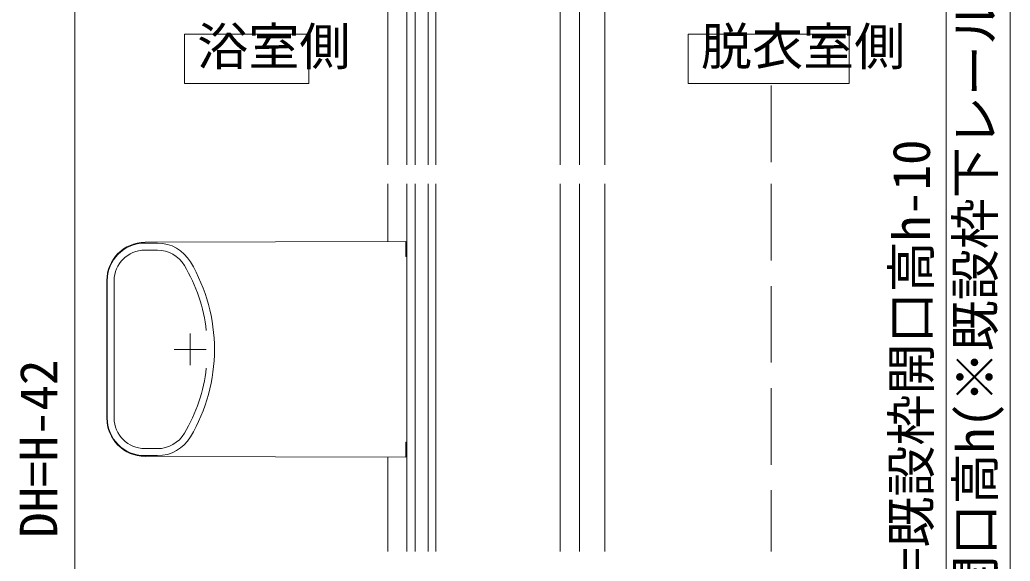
# Model space of a CAD drawing. Units: millimetres, scale not verified. Extents: x -1682 to -692, y -1188 to 424.
# Drawn here: x -1583.2 to -1428.1, y -804.4 to -719.5 of the extents above; entities that cross this region are included whole.
import ezdxf
from ezdxf.enums import TextEntityAlignment as Align

# ---------------------------------------------------------------- set-up
doc = ezdxf.new("R2010")
doc.units = ezdxf.units.MM
doc.header["$LTSCALE"] = 4
doc.linetypes.add('DASHED3', pattern=[4, 3, -1])
for name, color, linetype, lineweight in [('0-1_USER1', 3, 'Continuous', 9), ('0-3_YKK_11', 7, 'Continuous', 9), ('0-5_YKK_12', 2, 'Continuous', 9), ('0-6_YKK_13', 4, 'Continuous', 9), ('0-7_YKK_D', 6, 'Continuous', 9), ('0-8_YSS_K', 3, 'Continuous', 9)]:
    doc.layers.add(name, color=color, linetype=linetype, lineweight=lineweight)
doc.styles.add('ＭＳ ゴシック', font='')
doc.styles.get('ＭＳ ゴシック').set_extended_font_data('MS Gothic')

msp = doc.modelspace()

# ---------------------------------------------------------------- linework, layer by layer
at = {"layer": '0-1_USER1'}
for p, q in [((-1537.9, -721.767), (-1557.37, -721.767)), ((-1557.37, -721.767), (-1557.37, -729.502)), ((-1537.9, -729.502), (-1537.9, -721.767)), ((-1453.281, -721.767), (-1478.492, -721.767)), ((-1478.492, -721.767), (-1478.492, -729.502)), ((-1453.281, -729.502), (-1453.281, -721.767)), ((-1557.37, -729.502), (-1537.9, -729.502)), ((-1478.492, -729.502), (-1453.281, -729.502))]:
    msp.add_line(p, q, dxfattribs=at)
at = {"layer": '0-3_YKK_11'}
for p, q in [((-1563.579, -754.519), (-1561.596, -754.519)), ((-1563.579, -755.619), (-1561.596, -755.619)), ((-1569.479, -781.919), (-1569.479, -760.419)), ((-1568.379, -781.919), (-1568.379, -760.419)), ((-1556.479, -773.669), (-1556.479, -768.669)), ((-1558.979, -771.169), (-1553.979, -771.169)), ((-1561.596, -786.719), (-1563.579, -786.719)), ((-1561.596, -787.819), (-1563.579, -787.819))]:
    msp.add_line(p, q, dxfattribs=at)
for centre, radius, start, end in [((-1563.579, -760.419), 5.9, 90, 179.99998), ((-1561.596, -760.519), 6, 30.63515, 89.99998), ((-1563.579, -760.419), 4.8, 90, 179.99998), ((-1561.596, -760.519), 4.9, 30.63515, 89.99998), ((-1579.579, -771.169), 25.8, 6.54861, 30.63513), ((-1579.579, -771.169), 26.9, 329.36485, 30.63513), ((-1579.579, -771.169), 25.8, 329.36485, 353.45137), ((-1579.579, -771.169), 25.8, 329.36485, 353.45137), ((-1563.579, -781.919), 5.9, 180, 269.99998), ((-1563.579, -781.919), 4.8, 180, 269.99998), ((-1561.596, -781.819), 4.9, 270, 329.36484), ((-1561.596, -781.819), 6, 270, 329.36484)]:
    msp.add_arc(centre, radius, start, end, dxfattribs=at)
at = {"layer": '0-5_YKK_12'}
for p, q in [((-1525.528, -603.864), (-1525.528, -742.25)), ((-1522.528, -644.866), (-1522.528, -742.25)), ((-1518.028, -644.866), (-1518.028, -742.25)), ((-1498.527, -644.866), (-1498.527, -742.25)), ((-1491.528, -684.754), (-1491.528, -742.25)), ((-1495.528, -691.856), (-1495.528, -742.25)), ((-1525.528, -745.25), (-1525.528, -754.265)), ((-1522.528, -745.25), (-1522.528, -802.86)), ((-1518.028, -745.25), (-1518.028, -802.86)), ((-1498.527, -745.25), (-1498.527, -802.86)), ((-1495.528, -745.25), (-1495.528, -802.86)), ((-1491.528, -745.25), (-1491.528, -802.86)), ((-1525.528, -788.073), (-1525.528, -802.86))]:
    msp.add_line(p, q, dxfattribs=at)
at = {"layer": '0-6_YKK_13'}
for p, q in [((-1521.228, -667.866), (-1521.228, -742.25)), ((-1519.228, -667.866), (-1519.228, -742.25)), ((-1521.228, -745.25), (-1521.228, -802.86)), ((-1519.228, -745.25), (-1519.228, -802.86)), ((-1522.729, -754.756), (-1522.729, -756.619)), ((-1522.729, -756.619), (-1522.529, -756.619)), ((-1522.529, -757.777), (-1522.529, -756.619)), ((-1522.529, -757.777), (-1522.529, -758.019)), ((-1522.529, -758.019), (-1522.529, -758.219)), ((-1522.529, -784.119), (-1522.529, -758.219)), ((-1569.529, -760.398), (-1569.529, -781.94)), ((-1522.529, -784.119), (-1522.529, -784.319)), ((-1522.529, -784.319), (-1522.529, -784.561)), ((-1522.729, -785.719), (-1522.729, -787.582)), ((-1522.729, -787.582), (-1522.729, -788.082)), ((-1522.729, -788.082), (-1563.549, -787.94))]:
    msp.add_line(p, q, dxfattribs=at)
for points in [[(-1563.549, -754.398), (-1522.729, -754.256), (-1522.729, -754.756)], [(-1522.729, -785.719), (-1522.529, -785.719), (-1522.529, -784.561)]]:
    msp.add_lwpolyline(points, dxfattribs=at)
for centre, start, end in [((-1563.529, -760.398), 90.2, 180), ((-1563.529, -781.94), 180, 269.79999)]:
    msp.add_arc(centre, 6, start, end, dxfattribs=at)
at = {"layer": '0-7_YKK_D'}
for p, q in [((-1428.078, -951.863), (-1428.078, -615.866)), ((-1438.078, -625.866), (-1438.078, -951.865)), ((-1574.529, -648.865), (-1574.529, -932.866))]:
    msp.add_line(p, q, dxfattribs=at)
at = {"layer": '0-8_YSS_K', "linetype": 'DASHED3'}
for p, q in [((-1465.528, -729.833), (-1465.528, -742.25)), ((-1465.528, -745.25), (-1465.528, -802.86))]:
    msp.add_line(p, q, dxfattribs=at)

# ---------------------------------------------------------------- texts
at = {"layer": '0-1_USER1', "color": 4, "style": 'ＭＳ ゴシック'}
for s, p in [('浴室側', (-1555.382, -728.397)), ('脱衣室側', (-1476.504, -728.397))]:
    msp.add_text(s, height=5.865, dxfattribs=at).set_placement(p, align=Align.BOTTOM_LEFT)
at = {"layer": '0-7_YKK_D', "color": 4, "style": 'ＭＳ ゴシック'}
for s, p in [('既設枠開口高h(※既設枠下レール付根押さえの場合)', (-1428.878, -835.465)), ('H=既設枠開口高h-10', (-1438.878, -810.225)), ('DH=H-42', (-1575.529, -800.706))]:
    msp.add_text(s, height=5.865, rotation=90, dxfattribs=at).set_placement(p, align=Align.BOTTOM_LEFT)

doc.saveas('drawing.dxf')
